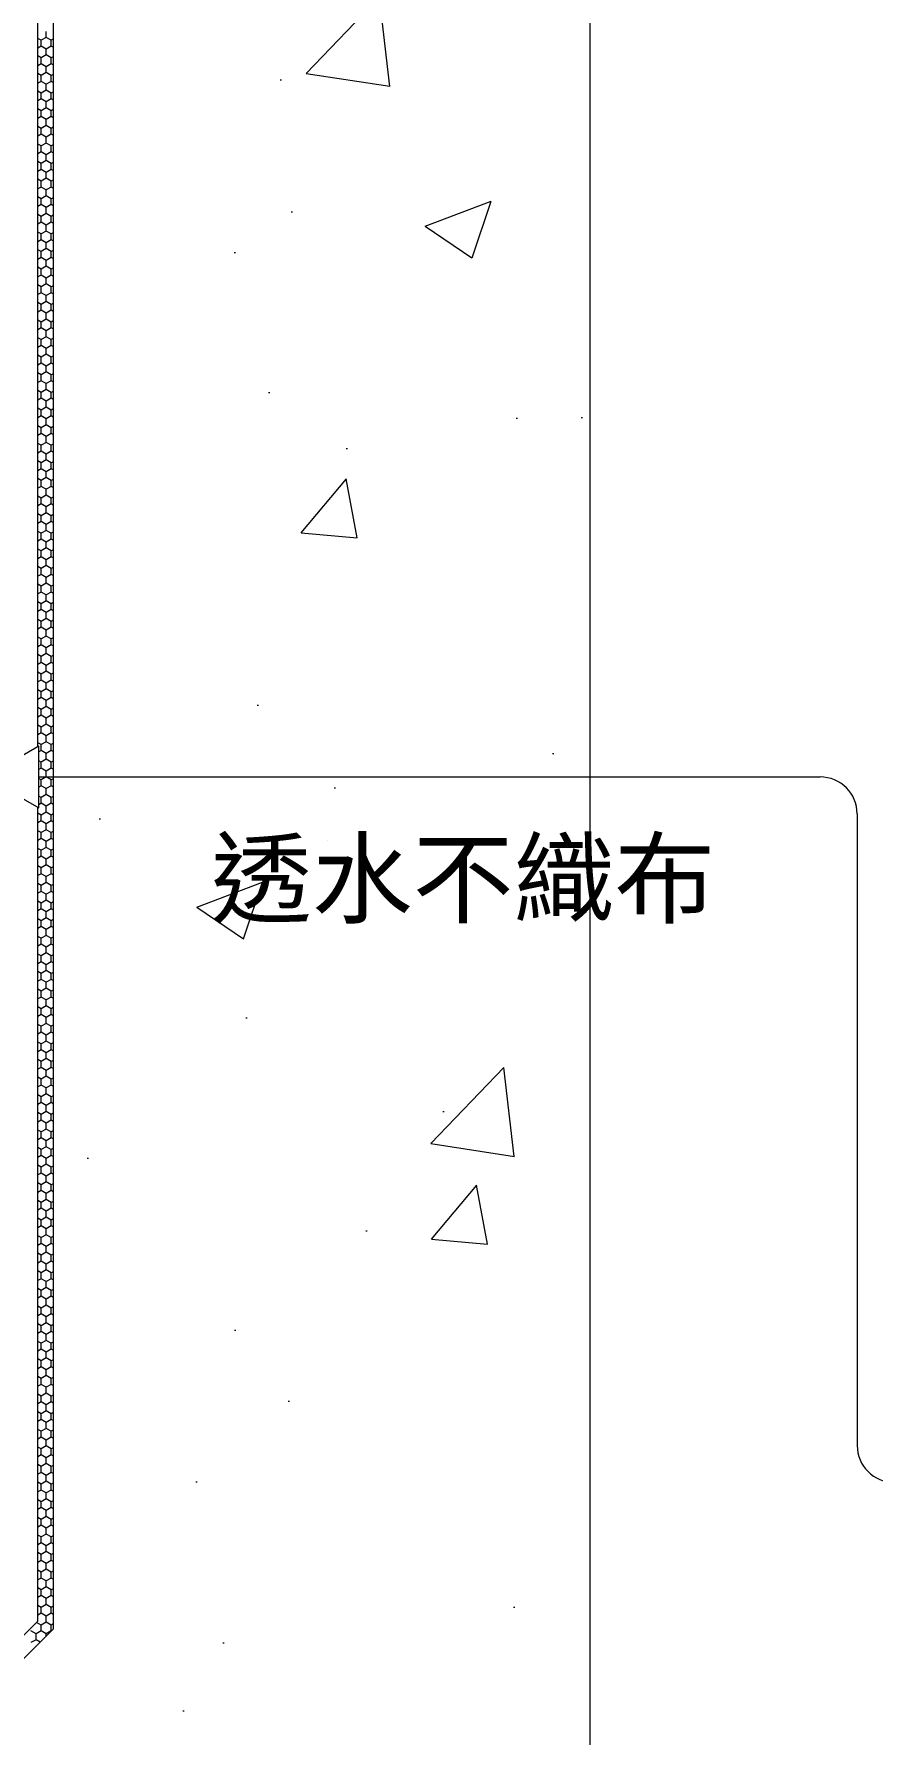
# Model space of a CAD drawing. Header units: millimetres. Extents: x -1245 to 7283, y 1609 to 4579.
# Drawn here: x 5768.9 to 5995.8, y 2996.7 to 3456.6 of the extents above; entities that cross this region are included whole.
import ezdxf

# ---------------------------------------------------------------- set-up
doc = ezdxf.new("R2010")
doc.units = ezdxf.units.MM
doc.styles.add('微軟正黑體-20', font='Microsoft JhengHei.ttf', dxfattribs={"height": 20})

msp = doc.modelspace()

# ---------------------------------------------------------------- hatches: boundary and pattern name
at = {"lineweight": 5}
h = msp.add_hatch(dxfattribs=at)
h.set_pattern_fill('AR-CONC', color=256)
h.set_pattern_definition([(50, (-4596.65, 1603.03), (182.1847, -15.939), [19.05, -209.55]), (355, (-4596.65, 1603.03), (-35.2434, 191.057), [15.24, -167.6406]), (100.4514, (-4581.46, 1601.7), (146.9412, 175.1178), [16.19, -178.0902]), (46.1842, (-4596.65, 1653.83), (271.079, -42.0423), [28.575, -314.325]), (96.6356, (-4574.06, 1650.32), (237.404, 247.426), [24.285, -267.1356]), (351.1842, (-4596.65, 1653.83), (237.404, 247.426), [22.86, -251.46]), (21, (-4571.25, 1641.13), (151.6144, -102.2652), [19.05, -209.55]), (326, (-4571.25, 1641.13), (61.802, 184.188), [15.24, -167.64]), (71.4514, (-4558.61, 1632.6), (213.4164, 81.9228), [16.19, -178.09]), (37.5, (-4596.646, 1603.026), (3.0886, 84.55504), [0, -165.608, 0, -170.18, 0, -168.275]), (7.5, (-4596.65, 1603.03), (66.8197, 100.1806), [0, -97.028, 0, -161.798, 0, -64.135]), (327.5, (-4653.29, 1603.026), (135.5906, -5.72874), [0, -63.5, 0, -198.12, 0, -262.89]), (317.5, (-4678.69, 1603.03), (148.1292, 25.4265), [0, -82.55, 0, -131.572, 0, -186.69])])
h.paths.add_polyline_path([(5919.24, 3505.11), (5774.1, 3505.11), (5774.1, 3025.08), (5754.1, 3005.08), (3666.85, 3005.08), (3646.85, 3025.08), (3646.85, 3505.11), (3501.7, 3505.11), (3501.7, 2859.93), (3646.85, 2859.93), (5774.1, 2859.93), (5919.24, 2859.93)])

# ---------------------------------------------------------------- linework, layer by layer
for p, q in [((5919.24, 3505.11), (5919.24, 2859.93)), ((5770.19, 3255.6), (5981.52, 3255.6)), ((5991.52, 3245.6), (5991.52, 3074.8))]:
    msp.add_line(p, q, dxfattribs=at)
at = {"linetype": 'Continuous', "lineweight": 5}
for p, q in [((5770.84, 3454.85), (5769.94, 3455.36)), ((5770.84, 3453.26), (5769.94, 3452.74)), ((5772.21, 3455.64), (5770.84, 3454.85)), ((5770.84, 3453.26), (5770.84, 3454.85)), ((5772.21, 3452.46), (5770.84, 3453.26)), ((5772.21, 3455.64), (5772.21, 3457.23)), ((5773.59, 3454.85), (5772.21, 3455.64)), ((5773.59, 3453.26), (5772.21, 3452.46)), ((5774.1, 3455.14), (5773.59, 3454.85)), ((5773.59, 3453.26), (5773.59, 3454.85)), ((5774.1, 3452.96), (5773.59, 3453.26)), ((5770.84, 3450.08), (5769.94, 3450.6)), ((5772.21, 3450.88), (5770.84, 3450.08)), ((5770.84, 3448.5), (5770.84, 3450.08)), ((5772.21, 3450.88), (5772.21, 3452.46)), ((5773.59, 3450.08), (5772.21, 3450.88)), ((5774.1, 3450.38), (5773.59, 3450.08)), ((5773.59, 3448.5), (5773.59, 3450.08)), ((5770.84, 3448.5), (5769.94, 3447.98)), ((5770.84, 3445.32), (5769.94, 3445.84)), ((5772.21, 3447.7), (5770.84, 3448.5)), ((5772.21, 3446.11), (5770.84, 3445.32)), ((5770.84, 3443.73), (5770.84, 3445.32)), ((5773.59, 3448.5), (5772.21, 3447.7)), ((5772.21, 3446.11), (5772.21, 3447.7)), ((5773.59, 3445.32), (5772.21, 3446.11)), ((5774.1, 3448.2), (5773.59, 3448.5)), ((5774.1, 3445.61), (5773.59, 3445.32)), ((5773.59, 3443.73), (5773.59, 3445.32)), ((5770.84, 3443.73), (5769.94, 3443.22)), ((5770.84, 3440.56), (5769.94, 3441.08)), ((5772.21, 3442.94), (5770.84, 3443.73)), ((5772.21, 3441.35), (5770.84, 3440.56)), ((5770.84, 3438.97), (5770.84, 3440.56)), ((5773.59, 3443.73), (5772.21, 3442.94)), ((5772.21, 3441.35), (5772.21, 3442.94)), ((5773.59, 3440.56), (5772.21, 3441.35)), ((5774.1, 3443.44), (5773.59, 3443.73)), ((5774.1, 3440.85), (5773.59, 3440.56)), ((5773.59, 3438.97), (5773.59, 3440.56)), ((5770.84, 3438.97), (5769.94, 3438.45)), ((5770.84, 3435.8), (5769.94, 3436.31)), ((5772.21, 3438.18), (5770.84, 3438.97)), ((5772.21, 3436.59), (5770.84, 3435.8)), ((5770.84, 3434.21), (5770.84, 3435.8)), ((5773.59, 3438.97), (5772.21, 3438.18)), ((5772.21, 3436.59), (5772.21, 3438.18)), ((5773.59, 3435.8), (5772.21, 3436.59)), ((5774.1, 3438.68), (5773.59, 3438.97)), ((5774.1, 3436.09), (5773.59, 3435.8)), ((5773.59, 3434.21), (5773.59, 3435.8)), ((5770.84, 3434.21), (5769.94, 3433.69)), ((5770.84, 3431.03), (5769.94, 3431.55)), ((5772.21, 3433.41), (5770.84, 3434.21)), ((5772.21, 3431.83), (5770.84, 3431.03)), ((5770.84, 3429.45), (5770.84, 3431.03)), ((5773.59, 3434.21), (5772.21, 3433.41)), ((5772.21, 3431.83), (5772.21, 3433.41)), ((5773.59, 3431.03), (5772.21, 3431.83)), ((5774.1, 3433.91), (5773.59, 3434.21)), ((5774.1, 3431.33), (5773.59, 3431.03)), ((5773.59, 3429.45), (5773.59, 3431.03)), ((5770.84, 3429.45), (5769.94, 3428.93)), ((5770.84, 3426.27), (5769.94, 3426.79)), ((5772.21, 3428.65), (5770.84, 3429.45)), ((5772.21, 3427.06), (5770.84, 3426.27)), ((5770.84, 3424.68), (5770.84, 3426.27)), ((5773.59, 3429.45), (5772.21, 3428.65)), ((5772.21, 3427.06), (5772.21, 3428.65)), ((5773.59, 3426.27), (5772.21, 3427.06)), ((5774.1, 3429.15), (5773.59, 3429.45)), ((5774.1, 3426.56), (5773.59, 3426.27)), ((5773.59, 3424.68), (5773.59, 3426.27)), ((5770.84, 3424.68), (5769.94, 3424.17)), ((5770.84, 3421.51), (5769.94, 3422.03)), ((5772.21, 3423.89), (5770.84, 3424.68)), ((5772.21, 3422.3), (5770.84, 3421.51)), ((5770.84, 3419.92), (5770.84, 3421.51)), ((5773.59, 3424.68), (5772.21, 3423.89)), ((5772.21, 3422.3), (5772.21, 3423.89)), ((5773.59, 3421.51), (5772.21, 3422.3)), ((5774.1, 3424.39), (5773.59, 3424.68)), ((5774.1, 3421.8), (5773.59, 3421.51)), ((5773.59, 3419.92), (5773.59, 3421.51)), ((5770.84, 3419.92), (5769.94, 3419.4)), ((5770.84, 3416.75), (5769.94, 3417.26)), ((5772.21, 3419.13), (5770.84, 3419.92)), ((5772.21, 3417.54), (5770.84, 3416.75)), ((5770.84, 3415.16), (5770.84, 3416.75)), ((5773.59, 3419.92), (5772.21, 3419.13)), ((5772.21, 3417.54), (5772.21, 3419.13)), ((5773.59, 3416.75), (5772.21, 3417.54)), ((5774.1, 3419.63), (5773.59, 3419.92)), ((5774.1, 3417.04), (5773.59, 3416.75)), ((5773.59, 3415.16), (5773.59, 3416.75)), ((5770.84, 3415.16), (5769.94, 3414.64)), ((5770.84, 3411.98), (5769.94, 3412.5)), ((5772.21, 3414.36), (5770.84, 3415.16)), ((5772.21, 3412.78), (5770.84, 3411.98)), ((5770.84, 3410.4), (5770.84, 3411.98)), ((5773.59, 3415.16), (5772.21, 3414.36)), ((5772.21, 3412.78), (5772.21, 3414.36)), ((5773.59, 3411.98), (5772.21, 3412.78)), ((5774.1, 3414.86), (5773.59, 3415.16)), ((5774.1, 3412.28), (5773.59, 3411.98)), ((5773.59, 3410.4), (5773.59, 3411.98)), ((5770.84, 3410.4), (5769.94, 3409.88)), ((5770.84, 3407.22), (5769.94, 3407.74)), ((5772.21, 3409.6), (5770.84, 3410.4)), ((5772.21, 3408.01), (5770.84, 3407.22)), ((5770.84, 3405.63), (5770.84, 3407.22)), ((5773.59, 3410.4), (5772.21, 3409.6)), ((5772.21, 3408.01), (5772.21, 3409.6)), ((5773.59, 3407.22), (5772.21, 3408.01)), ((5774.1, 3410.1), (5773.59, 3410.4)), ((5774.1, 3407.51), (5773.59, 3407.22)), ((5773.59, 3405.63), (5773.59, 3407.22)), ((5770.84, 3405.63), (5769.94, 3405.12)), ((5770.84, 3402.46), (5769.94, 3402.98)), ((5772.21, 3404.84), (5770.84, 3405.63)), ((5772.21, 3403.25), (5770.84, 3402.46)), ((5773.59, 3405.63), (5772.21, 3404.84)), ((5772.21, 3403.25), (5772.21, 3404.84)), ((5773.59, 3402.46), (5772.21, 3403.25)), ((5774.1, 3405.34), (5773.59, 3405.63)), ((5774.1, 3402.75), (5773.59, 3402.46)), ((5770.84, 3400.87), (5769.94, 3400.35)), ((5770.84, 3397.7), (5769.94, 3398.21)), ((5770.84, 3400.87), (5770.84, 3402.46)), ((5772.21, 3400.08), (5770.84, 3400.87)), ((5772.21, 3398.49), (5770.84, 3397.7)), ((5773.59, 3400.87), (5772.21, 3400.08)), ((5772.21, 3398.49), (5772.21, 3400.08)), ((5773.59, 3397.7), (5772.21, 3398.49)), ((5773.59, 3400.87), (5773.59, 3402.46)), ((5774.1, 3400.58), (5773.59, 3400.87)), ((5770.84, 3396.11), (5769.94, 3395.59)), ((5770.84, 3392.93), (5769.94, 3393.45)), ((5770.84, 3396.11), (5770.84, 3397.7)), ((5772.21, 3395.31), (5770.84, 3396.11)), ((5772.21, 3393.73), (5770.84, 3392.93)), ((5773.59, 3396.11), (5772.21, 3395.31)), ((5772.21, 3393.73), (5772.21, 3395.31)), ((5773.59, 3392.93), (5772.21, 3393.73)), ((5774.1, 3397.99), (5773.59, 3397.7)), ((5773.59, 3396.11), (5773.59, 3397.7)), ((5774.1, 3395.81), (5773.59, 3396.11)), ((5770.84, 3391.35), (5769.94, 3390.83)), ((5770.84, 3391.35), (5770.84, 3392.93)), ((5772.21, 3390.55), (5770.84, 3391.35)), ((5772.21, 3388.96), (5770.84, 3388.17)), ((5773.59, 3391.35), (5772.21, 3390.55)), ((5772.21, 3388.96), (5772.21, 3390.55)), ((5773.59, 3388.17), (5772.21, 3388.96)), ((5774.1, 3393.23), (5773.59, 3392.93)), ((5773.59, 3391.35), (5773.59, 3392.93)), ((5774.1, 3391.05), (5773.59, 3391.35)), ((5770.84, 3388.17), (5769.94, 3388.69)), ((5770.84, 3386.58), (5769.94, 3386.07)), ((5770.84, 3386.58), (5770.84, 3388.17)), ((5772.21, 3385.79), (5770.84, 3386.58)), ((5772.21, 3384.2), (5770.84, 3383.41)), ((5773.59, 3386.58), (5772.21, 3385.79)), ((5772.21, 3384.2), (5772.21, 3385.79)), ((5773.59, 3383.41), (5772.21, 3384.2)), ((5774.1, 3388.46), (5773.59, 3388.17)), ((5773.59, 3386.58), (5773.59, 3388.17)), ((5774.1, 3386.29), (5773.59, 3386.58)), ((5770.84, 3383.41), (5769.94, 3383.93)), ((5770.84, 3381.82), (5769.94, 3381.3)), ((5770.84, 3381.82), (5770.84, 3383.41)), ((5772.21, 3381.03), (5770.84, 3381.82)), ((5773.59, 3381.82), (5772.21, 3381.03)), ((5772.21, 3379.44), (5772.21, 3381.03)), ((5774.1, 3383.7), (5773.59, 3383.41)), ((5773.59, 3381.82), (5773.59, 3383.41)), ((5774.1, 3381.53), (5773.59, 3381.82)), ((5770.84, 3378.65), (5769.94, 3379.16)), ((5770.84, 3377.06), (5769.94, 3376.54)), ((5772.21, 3379.44), (5770.84, 3378.65)), ((5770.84, 3377.06), (5770.84, 3378.65)), ((5772.21, 3376.26), (5770.84, 3377.06)), ((5773.59, 3378.65), (5772.21, 3379.44)), ((5773.59, 3377.06), (5772.21, 3376.26)), ((5772.21, 3374.68), (5772.21, 3376.26)), ((5774.1, 3378.94), (5773.59, 3378.65)), ((5773.59, 3377.06), (5773.59, 3378.65)), ((5774.1, 3376.76), (5773.59, 3377.06)), ((5770.84, 3373.88), (5769.94, 3374.4)), ((5770.84, 3372.3), (5769.94, 3371.78)), ((5772.21, 3374.68), (5770.84, 3373.88)), ((5770.84, 3372.3), (5770.84, 3373.88)), ((5772.21, 3371.5), (5770.84, 3372.3)), ((5773.59, 3373.88), (5772.21, 3374.68)), ((5773.59, 3372.3), (5772.21, 3371.5)), ((5772.21, 3369.91), (5772.21, 3371.5)), ((5774.1, 3374.18), (5773.59, 3373.88)), ((5773.59, 3372.3), (5773.59, 3373.88)), ((5774.1, 3372), (5773.59, 3372.3)), ((5770.84, 3369.12), (5769.94, 3369.64)), ((5770.84, 3367.53), (5769.94, 3367.02)), ((5772.21, 3369.91), (5770.84, 3369.12)), ((5770.84, 3367.53), (5770.84, 3369.12)), ((5772.21, 3366.74), (5770.84, 3367.53)), ((5773.59, 3369.12), (5772.21, 3369.91)), ((5773.59, 3367.53), (5772.21, 3366.74)), ((5772.21, 3365.15), (5772.21, 3366.74)), ((5774.1, 3369.41), (5773.59, 3369.12)), ((5773.59, 3367.53), (5773.59, 3369.12)), ((5774.1, 3367.24), (5773.59, 3367.53)), ((5770.84, 3364.36), (5769.94, 3364.88)), ((5770.84, 3362.77), (5769.94, 3362.25)), ((5772.21, 3365.15), (5770.84, 3364.36)), ((5770.84, 3362.77), (5770.84, 3364.36)), ((5772.21, 3361.98), (5770.84, 3362.77)), ((5773.59, 3364.36), (5772.21, 3365.15)), ((5773.59, 3362.77), (5772.21, 3361.98)), ((5772.21, 3360.39), (5772.21, 3361.98)), ((5774.1, 3364.65), (5773.59, 3364.36)), ((5773.59, 3362.77), (5773.59, 3364.36)), ((5774.1, 3362.48), (5773.59, 3362.77)), ((5770.84, 3359.6), (5769.94, 3360.11)), ((5770.84, 3358.01), (5769.94, 3357.49)), ((5772.21, 3360.39), (5770.84, 3359.6)), ((5770.84, 3358.01), (5770.84, 3359.6)), ((5772.21, 3357.21), (5770.84, 3358.01)), ((5773.59, 3359.6), (5772.21, 3360.39)), ((5773.59, 3358.01), (5772.21, 3357.21)), ((5772.21, 3355.63), (5772.21, 3357.21)), ((5774.1, 3359.89), (5773.59, 3359.6)), ((5773.59, 3358.01), (5773.59, 3359.6)), ((5774.1, 3357.71), (5773.59, 3358.01)), ((5770.84, 3354.83), (5769.94, 3355.35)), ((5770.84, 3353.25), (5769.94, 3352.73)), ((5772.21, 3355.63), (5770.84, 3354.83)), ((5770.84, 3353.25), (5770.84, 3354.83)), ((5772.21, 3352.45), (5770.84, 3353.25)), ((5773.59, 3354.83), (5772.21, 3355.63)), ((5773.59, 3353.25), (5772.21, 3352.45)), ((5772.21, 3350.86), (5772.21, 3352.45)), ((5774.1, 3355.13), (5773.59, 3354.83)), ((5773.59, 3353.25), (5773.59, 3354.83)), ((5774.1, 3352.95), (5773.59, 3353.25)), ((5770.84, 3350.07), (5769.94, 3350.59)), ((5770.84, 3348.48), (5769.94, 3347.97)), ((5772.21, 3350.86), (5770.84, 3350.07)), ((5770.84, 3348.48), (5770.84, 3350.07)), ((5772.21, 3347.69), (5770.84, 3348.48)), ((5773.59, 3350.07), (5772.21, 3350.86)), ((5773.59, 3348.48), (5772.21, 3347.69)), ((5772.21, 3346.1), (5772.21, 3347.69)), ((5774.1, 3350.36), (5773.59, 3350.07)), ((5773.59, 3348.48), (5773.59, 3350.07)), ((5774.1, 3348.19), (5773.59, 3348.48)), ((5770.84, 3345.31), (5769.94, 3345.83)), ((5770.84, 3343.72), (5769.94, 3343.2)), ((5772.21, 3346.1), (5770.84, 3345.31)), ((5770.84, 3343.72), (5770.84, 3345.31)), ((5772.21, 3342.93), (5770.84, 3343.72)), ((5773.59, 3345.31), (5772.21, 3346.1)), ((5773.59, 3343.72), (5772.21, 3342.93)), ((5772.21, 3341.34), (5772.21, 3342.93)), ((5774.1, 3345.6), (5773.59, 3345.31)), ((5773.59, 3343.72), (5773.59, 3345.31)), ((5774.1, 3343.43), (5773.59, 3343.72)), ((5770.84, 3340.55), (5769.94, 3341.06)), ((5770.84, 3338.96), (5769.94, 3338.44)), ((5772.21, 3341.34), (5770.84, 3340.55)), ((5770.84, 3338.96), (5770.84, 3340.55)), ((5772.21, 3338.16), (5770.84, 3338.96)), ((5773.59, 3340.55), (5772.21, 3341.34)), ((5773.59, 3338.96), (5772.21, 3338.16)), ((5774.1, 3340.84), (5773.59, 3340.55)), ((5773.59, 3338.96), (5773.59, 3340.55)), ((5774.1, 3338.66), (5773.59, 3338.96)), ((5770.84, 3335.78), (5769.94, 3336.3)), ((5770.84, 3334.2), (5769.94, 3333.68)), ((5772.21, 3336.58), (5770.84, 3335.78)), ((5770.84, 3334.2), (5770.84, 3335.78)), ((5772.21, 3333.4), (5770.84, 3334.2)), ((5772.21, 3336.58), (5772.21, 3338.16)), ((5773.59, 3335.78), (5772.21, 3336.58)), ((5773.59, 3334.2), (5772.21, 3333.4)), ((5774.1, 3336.08), (5773.59, 3335.78)), ((5773.59, 3334.2), (5773.59, 3335.78)), ((5774.1, 3333.9), (5773.59, 3334.2)), ((5770.84, 3331.02), (5769.94, 3331.54)), ((5770.84, 3329.43), (5769.94, 3328.92)), ((5772.21, 3331.81), (5770.84, 3331.02)), ((5770.84, 3329.43), (5770.84, 3331.02)), ((5772.21, 3328.64), (5770.84, 3329.43)), ((5772.21, 3331.81), (5772.21, 3333.4)), ((5773.59, 3331.02), (5772.21, 3331.81)), ((5773.59, 3329.43), (5772.21, 3328.64)), ((5774.1, 3331.31), (5773.59, 3331.02)), ((5773.59, 3329.43), (5773.59, 3331.02)), ((5774.1, 3329.14), (5773.59, 3329.43)), ((5770.84, 3326.26), (5769.94, 3326.78)), ((5770.84, 3324.67), (5769.94, 3324.15)), ((5772.21, 3327.05), (5770.84, 3326.26)), ((5770.84, 3324.67), (5770.84, 3326.26)), ((5772.21, 3323.88), (5770.84, 3324.67)), ((5772.21, 3327.05), (5772.21, 3328.64)), ((5773.59, 3326.26), (5772.21, 3327.05)), ((5773.59, 3324.67), (5772.21, 3323.88)), ((5774.1, 3326.55), (5773.59, 3326.26)), ((5773.59, 3324.67), (5773.59, 3326.26)), ((5774.1, 3324.38), (5773.59, 3324.67)), ((5770.84, 3321.5), (5769.94, 3322.01)), ((5770.84, 3319.91), (5769.94, 3319.39)), ((5772.21, 3322.29), (5770.84, 3321.5)), ((5770.84, 3319.91), (5770.84, 3321.5)), ((5772.21, 3319.11), (5770.84, 3319.91)), ((5772.21, 3322.29), (5772.21, 3323.88)), ((5773.59, 3321.5), (5772.21, 3322.29)), ((5773.59, 3319.91), (5772.21, 3319.11)), ((5774.1, 3321.79), (5773.59, 3321.5)), ((5773.59, 3319.91), (5773.59, 3321.5)), ((5774.1, 3319.61), (5773.59, 3319.91)), ((5770.84, 3316.73), (5769.94, 3317.25)), ((5772.21, 3317.53), (5770.84, 3316.73)), ((5770.84, 3315.15), (5770.84, 3316.73)), ((5772.21, 3317.53), (5772.21, 3319.11)), ((5773.59, 3316.73), (5772.21, 3317.53)), ((5774.1, 3317.03), (5773.59, 3316.73)), ((5773.59, 3315.15), (5773.59, 3316.73)), ((5770.84, 3315.15), (5769.94, 3314.63)), ((5770.84, 3311.97), (5769.94, 3312.49)), ((5772.21, 3314.35), (5770.84, 3315.15)), ((5772.21, 3312.76), (5770.84, 3311.97)), ((5770.84, 3310.38), (5770.84, 3311.97)), ((5773.59, 3315.15), (5772.21, 3314.35)), ((5772.21, 3312.76), (5772.21, 3314.35)), ((5773.59, 3311.97), (5772.21, 3312.76)), ((5774.1, 3314.85), (5773.59, 3315.15)), ((5774.1, 3312.26), (5773.59, 3311.97)), ((5773.59, 3310.38), (5773.59, 3311.97)), ((5770.84, 3310.38), (5769.94, 3309.87)), ((5770.84, 3307.21), (5769.94, 3307.73)), ((5772.21, 3309.59), (5770.84, 3310.38)), ((5772.21, 3308), (5770.84, 3307.21)), ((5770.84, 3305.62), (5770.84, 3307.21)), ((5773.59, 3310.38), (5772.21, 3309.59)), ((5772.21, 3308), (5772.21, 3309.59)), ((5773.59, 3307.21), (5772.21, 3308)), ((5774.1, 3310.09), (5773.59, 3310.38)), ((5774.1, 3307.5), (5773.59, 3307.21)), ((5773.59, 3305.62), (5773.59, 3307.21)), ((5770.84, 3305.62), (5769.94, 3305.1)), ((5770.84, 3302.45), (5769.94, 3302.96)), ((5772.21, 3304.83), (5770.84, 3305.62)), ((5772.21, 3303.24), (5770.84, 3302.45)), ((5770.84, 3300.86), (5770.84, 3302.45)), ((5773.59, 3305.62), (5772.21, 3304.83)), ((5772.21, 3303.24), (5772.21, 3304.83)), ((5773.59, 3302.45), (5772.21, 3303.24)), ((5774.1, 3305.33), (5773.59, 3305.62)), ((5774.1, 3302.74), (5773.59, 3302.45)), ((5773.59, 3300.86), (5773.59, 3302.45)), ((5770.84, 3300.86), (5769.94, 3300.34)), ((5770.84, 3297.68), (5769.94, 3298.2)), ((5772.21, 3300.06), (5770.84, 3300.86)), ((5772.21, 3298.48), (5770.84, 3297.68)), ((5770.84, 3296.1), (5770.84, 3297.68)), ((5773.59, 3300.86), (5772.21, 3300.06)), ((5772.21, 3298.48), (5772.21, 3300.06)), ((5773.59, 3297.68), (5772.21, 3298.48)), ((5774.1, 3300.56), (5773.59, 3300.86)), ((5774.1, 3297.98), (5773.59, 3297.68)), ((5773.59, 3296.1), (5773.59, 3297.68)), ((5770.84, 3296.1), (5769.94, 3295.58)), ((5770.84, 3292.92), (5769.94, 3293.44)), ((5772.21, 3295.3), (5770.84, 3296.1)), ((5772.21, 3293.71), (5770.84, 3292.92)), ((5770.84, 3291.33), (5770.84, 3292.92)), ((5773.59, 3296.1), (5772.21, 3295.3)), ((5772.21, 3293.71), (5772.21, 3295.3)), ((5773.59, 3292.92), (5772.21, 3293.71)), ((5774.1, 3295.8), (5773.59, 3296.1)), ((5774.1, 3293.21), (5773.59, 3292.92)), ((5773.59, 3291.33), (5773.59, 3292.92)), ((5770.84, 3291.33), (5769.94, 3290.82)), ((5770.84, 3288.16), (5769.94, 3288.68)), ((5772.21, 3290.54), (5770.84, 3291.33)), ((5772.21, 3288.95), (5770.84, 3288.16)), ((5770.84, 3286.57), (5770.84, 3288.16)), ((5773.59, 3291.33), (5772.21, 3290.54)), ((5772.21, 3288.95), (5772.21, 3290.54)), ((5773.59, 3288.16), (5772.21, 3288.95)), ((5774.1, 3291.04), (5773.59, 3291.33)), ((5774.1, 3288.45), (5773.59, 3288.16)), ((5773.59, 3286.57), (5773.59, 3288.16)), ((5770.84, 3286.57), (5769.94, 3286.05)), ((5770.84, 3283.4), (5769.94, 3283.91)), ((5772.21, 3285.78), (5770.84, 3286.57)), ((5772.21, 3284.19), (5770.84, 3283.4)), ((5770.84, 3281.81), (5770.84, 3283.4)), ((5773.59, 3286.57), (5772.21, 3285.78)), ((5772.21, 3284.19), (5772.21, 3285.78)), ((5773.59, 3283.4), (5772.21, 3284.19)), ((5774.1, 3286.28), (5773.59, 3286.57)), ((5774.1, 3283.69), (5773.59, 3283.4)), ((5773.59, 3281.81), (5773.59, 3283.4)), ((5770.84, 3281.81), (5769.94, 3281.29)), ((5770.84, 3278.63), (5769.94, 3279.15)), ((5772.21, 3281.01), (5770.84, 3281.81)), ((5772.21, 3279.43), (5770.84, 3278.63)), ((5770.84, 3277.05), (5770.84, 3278.63)), ((5773.59, 3281.81), (5772.21, 3281.01)), ((5772.21, 3279.43), (5772.21, 3281.01)), ((5773.59, 3278.63), (5772.21, 3279.43)), ((5774.1, 3281.51), (5773.59, 3281.81)), ((5774.1, 3278.93), (5773.59, 3278.63)), ((5773.59, 3277.05), (5773.59, 3278.63)), ((5770.84, 3277.05), (5769.94, 3276.53)), ((5770.84, 3273.87), (5769.94, 3274.39)), ((5772.21, 3276.25), (5770.84, 3277.05)), ((5772.21, 3274.66), (5770.84, 3273.87)), ((5770.84, 3272.28), (5770.84, 3273.87)), ((5773.59, 3277.05), (5772.21, 3276.25)), ((5772.21, 3274.66), (5772.21, 3276.25)), ((5773.59, 3273.87), (5772.21, 3274.66)), ((5774.1, 3276.75), (5773.59, 3277.05)), ((5774.1, 3274.16), (5773.59, 3273.87)), ((5773.59, 3272.28), (5773.59, 3273.87)), ((5770.84, 3272.28), (5769.94, 3271.77)), ((5770.84, 3269.11), (5769.94, 3269.63)), ((5772.21, 3271.49), (5770.84, 3272.28)), ((5772.21, 3269.9), (5770.84, 3269.11)), ((5773.59, 3272.28), (5772.21, 3271.49)), ((5772.21, 3269.9), (5772.21, 3271.49)), ((5773.59, 3269.11), (5772.21, 3269.9)), ((5774.1, 3271.99), (5773.59, 3272.28)), ((5774.1, 3269.4), (5773.59, 3269.11)), ((5770.84, 3267.52), (5769.94, 3267)), ((5770.84, 3264.35), (5769.94, 3264.86)), ((5770.84, 3267.52), (5770.84, 3269.11)), ((5772.21, 3266.73), (5770.84, 3267.52)), ((5772.21, 3265.14), (5770.84, 3264.35)), ((5773.59, 3267.52), (5772.21, 3266.73)), ((5772.21, 3265.14), (5772.21, 3266.73)), ((5773.59, 3264.35), (5772.21, 3265.14)), ((5773.59, 3267.52), (5773.59, 3269.11)), ((5774.1, 3267.23), (5773.59, 3267.52)), ((5770.84, 3262.76), (5770.19, 3262.38)), ((5770.84, 3262.76), (5770.84, 3264.35)), ((5772.21, 3261.96), (5770.84, 3262.76)), ((5772.21, 3260.38), (5770.84, 3259.58)), ((5773.59, 3262.76), (5772.21, 3261.96)), ((5772.21, 3260.38), (5772.21, 3261.96)), ((5773.59, 3259.58), (5772.21, 3260.38)), ((5774.1, 3264.64), (5773.59, 3264.35)), ((5773.59, 3262.76), (5773.59, 3264.35)), ((5774.1, 3262.46), (5773.59, 3262.76)), ((5770.84, 3259.58), (5770.19, 3259.96)), ((5770.84, 3258), (5770.19, 3257.62)), ((5770.84, 3258), (5770.84, 3259.58)), ((5772.21, 3257.2), (5770.84, 3258)), ((5772.21, 3255.61), (5770.84, 3254.82)), ((5773.59, 3258), (5772.21, 3257.2)), ((5772.21, 3255.61), (5772.21, 3257.2)), ((5773.59, 3254.82), (5772.21, 3255.61)), ((5774.1, 3259.88), (5773.59, 3259.58)), ((5773.59, 3258), (5773.59, 3259.58)), ((5774.1, 3257.7), (5773.59, 3258)), ((5770.84, 3254.82), (5770.19, 3255.2)), ((5770.84, 3253.23), (5770.19, 3252.86)), ((5770.84, 3253.23), (5770.84, 3254.82)), ((5772.21, 3252.44), (5770.84, 3253.23)), ((5773.59, 3253.23), (5772.21, 3252.44)), ((5772.21, 3250.85), (5772.21, 3252.44)), ((5774.1, 3255.11), (5773.59, 3254.82)), ((5773.59, 3253.23), (5773.59, 3254.82)), ((5774.1, 3252.94), (5773.59, 3253.23)), ((5770.84, 3250.06), (5770.19, 3250.43)), ((5770.84, 3248.47), (5770.19, 3248.09)), ((5772.21, 3250.85), (5770.84, 3250.06)), ((5770.84, 3248.47), (5770.84, 3250.06)), ((5772.21, 3247.68), (5770.84, 3248.47)), ((5773.59, 3250.06), (5772.21, 3250.85)), ((5773.59, 3248.47), (5772.21, 3247.68)), ((5772.21, 3246.09), (5772.21, 3247.68)), ((5774.1, 3250.35), (5773.59, 3250.06)), ((5773.59, 3248.47), (5773.59, 3250.06)), ((5774.1, 3248.18), (5773.59, 3248.47)), ((5770.84, 3245.3), (5769.94, 3245.81)), ((5770.84, 3243.71), (5769.94, 3243.19)), ((5772.21, 3246.09), (5770.84, 3245.3)), ((5770.84, 3243.71), (5770.84, 3245.3)), ((5772.21, 3242.91), (5770.84, 3243.71)), ((5773.59, 3245.3), (5772.21, 3246.09)), ((5773.59, 3243.71), (5772.21, 3242.91)), ((5772.21, 3241.33), (5772.21, 3242.91)), ((5774.1, 3245.59), (5773.59, 3245.3)), ((5773.59, 3243.71), (5773.59, 3245.3)), ((5774.1, 3243.41), (5773.59, 3243.71)), ((5770.84, 3240.53), (5769.94, 3241.05)), ((5770.84, 3238.95), (5769.94, 3238.43)), ((5772.21, 3241.33), (5770.84, 3240.53)), ((5770.84, 3238.95), (5770.84, 3240.53)), ((5772.21, 3238.15), (5770.84, 3238.95)), ((5773.59, 3240.53), (5772.21, 3241.33)), ((5773.59, 3238.95), (5772.21, 3238.15)), ((5772.21, 3236.56), (5772.21, 3238.15)), ((5774.1, 3240.83), (5773.59, 3240.53)), ((5773.59, 3238.95), (5773.59, 3240.53)), ((5774.1, 3238.65), (5773.59, 3238.95)), ((5770.84, 3235.77), (5769.94, 3236.29)), ((5770.84, 3234.18), (5769.94, 3233.67)), ((5772.21, 3236.56), (5770.84, 3235.77)), ((5770.84, 3234.18), (5770.84, 3235.77)), ((5772.21, 3233.39), (5770.84, 3234.18)), ((5773.59, 3235.77), (5772.21, 3236.56)), ((5773.59, 3234.18), (5772.21, 3233.39)), ((5772.21, 3231.8), (5772.21, 3233.39)), ((5774.1, 3236.06), (5773.59, 3235.77)), ((5773.59, 3234.18), (5773.59, 3235.77)), ((5774.1, 3233.89), (5773.59, 3234.18)), ((5770.84, 3231.01), (5769.94, 3231.53)), ((5770.84, 3229.42), (5769.94, 3228.9)), ((5772.21, 3231.8), (5770.84, 3231.01)), ((5770.84, 3229.42), (5770.84, 3231.01)), ((5772.21, 3228.63), (5770.84, 3229.42)), ((5773.59, 3231.01), (5772.21, 3231.8)), ((5773.59, 3229.42), (5772.21, 3228.63)), ((5772.21, 3227.04), (5772.21, 3228.63)), ((5774.1, 3231.3), (5773.59, 3231.01)), ((5773.59, 3229.42), (5773.59, 3231.01)), ((5774.1, 3229.13), (5773.59, 3229.42)), ((5770.84, 3226.25), (5769.94, 3226.76)), ((5770.84, 3224.66), (5769.94, 3224.14)), ((5772.21, 3227.04), (5770.84, 3226.25)), ((5770.84, 3224.66), (5770.84, 3226.25)), ((5772.21, 3223.86), (5770.84, 3224.66)), ((5773.59, 3226.25), (5772.21, 3227.04)), ((5773.59, 3224.66), (5772.21, 3223.86)), ((5772.21, 3222.28), (5772.21, 3223.86)), ((5774.1, 3226.54), (5773.59, 3226.25)), ((5773.59, 3224.66), (5773.59, 3226.25)), ((5774.1, 3224.36), (5773.59, 3224.66)), ((5770.84, 3221.48), (5769.94, 3222)), ((5770.84, 3219.9), (5769.94, 3219.38)), ((5772.21, 3222.28), (5770.84, 3221.48)), ((5770.84, 3219.9), (5770.84, 3221.48)), ((5772.21, 3219.1), (5770.84, 3219.9)), ((5773.59, 3221.48), (5772.21, 3222.28)), ((5773.59, 3219.9), (5772.21, 3219.1)), ((5772.21, 3217.51), (5772.21, 3219.1)), ((5774.1, 3221.78), (5773.59, 3221.48)), ((5773.59, 3219.9), (5773.59, 3221.48)), ((5774.1, 3219.6), (5773.59, 3219.9)), ((5770.84, 3216.72), (5769.94, 3217.24)), ((5770.84, 3215.13), (5769.94, 3214.62)), ((5772.21, 3217.51), (5770.84, 3216.72)), ((5770.84, 3215.13), (5770.84, 3216.72)), ((5772.21, 3214.34), (5770.84, 3215.13)), ((5773.59, 3216.72), (5772.21, 3217.51)), ((5773.59, 3215.13), (5772.21, 3214.34)), ((5772.21, 3212.75), (5772.21, 3214.34)), ((5774.1, 3217.01), (5773.59, 3216.72)), ((5773.59, 3215.13), (5773.59, 3216.72)), ((5774.1, 3214.84), (5773.59, 3215.13)), ((5770.84, 3211.96), (5769.94, 3212.48)), ((5770.84, 3210.37), (5769.94, 3209.85)), ((5772.21, 3212.75), (5770.84, 3211.96)), ((5770.84, 3210.37), (5770.84, 3211.96)), ((5772.21, 3209.58), (5770.84, 3210.37)), ((5773.59, 3211.96), (5772.21, 3212.75)), ((5773.59, 3210.37), (5772.21, 3209.58)), ((5772.21, 3207.99), (5772.21, 3209.58)), ((5774.1, 3212.25), (5773.59, 3211.96)), ((5773.59, 3210.37), (5773.59, 3211.96)), ((5774.1, 3210.08), (5773.59, 3210.37)), ((5770.84, 3207.2), (5769.94, 3207.71)), ((5770.84, 3205.61), (5769.94, 3205.09)), ((5772.21, 3207.99), (5770.84, 3207.2)), ((5770.84, 3205.61), (5770.84, 3207.2)), ((5772.21, 3204.81), (5770.84, 3205.61)), ((5773.59, 3207.2), (5772.21, 3207.99)), ((5773.59, 3205.61), (5772.21, 3204.81)), ((5774.1, 3207.49), (5773.59, 3207.2)), ((5773.59, 3205.61), (5773.59, 3207.2)), ((5774.1, 3205.31), (5773.59, 3205.61)), ((5770.84, 3202.43), (5769.94, 3202.95)), ((5770.84, 3200.85), (5769.94, 3200.33)), ((5772.21, 3203.23), (5770.84, 3202.43)), ((5770.84, 3200.85), (5770.84, 3202.43)), ((5772.21, 3200.05), (5770.84, 3200.85)), ((5772.21, 3203.23), (5772.21, 3204.81)), ((5773.59, 3202.43), (5772.21, 3203.23)), ((5773.59, 3200.85), (5772.21, 3200.05)), ((5774.1, 3202.73), (5773.59, 3202.43)), ((5773.59, 3200.85), (5773.59, 3202.43)), ((5774.1, 3200.55), (5773.59, 3200.85)), ((5770.84, 3197.67), (5769.94, 3198.19)), ((5770.84, 3196.08), (5769.94, 3195.57)), ((5772.21, 3198.46), (5770.84, 3197.67)), ((5770.84, 3196.08), (5770.84, 3197.67)), ((5772.21, 3195.29), (5770.84, 3196.08)), ((5772.21, 3198.46), (5772.21, 3200.05)), ((5773.59, 3197.67), (5772.21, 3198.46)), ((5773.59, 3196.08), (5772.21, 3195.29)), ((5774.1, 3197.96), (5773.59, 3197.67)), ((5773.59, 3196.08), (5773.59, 3197.67)), ((5774.1, 3195.79), (5773.59, 3196.08)), ((5770.84, 3192.91), (5769.94, 3193.43)), ((5770.84, 3191.32), (5769.94, 3190.8)), ((5772.21, 3193.7), (5770.84, 3192.91)), ((5770.84, 3191.32), (5770.84, 3192.91)), ((5772.21, 3190.53), (5770.84, 3191.32)), ((5772.21, 3193.7), (5772.21, 3195.29)), ((5773.59, 3192.91), (5772.21, 3193.7)), ((5773.59, 3191.32), (5772.21, 3190.53)), ((5774.1, 3193.2), (5773.59, 3192.91)), ((5773.59, 3191.32), (5773.59, 3192.91)), ((5774.1, 3191.03), (5773.59, 3191.32)), ((5770.84, 3188.15), (5769.94, 3188.66)), ((5770.84, 3186.56), (5769.94, 3186.04)), ((5772.21, 3188.94), (5770.84, 3188.15)), ((5770.84, 3186.56), (5770.84, 3188.15)), ((5772.21, 3185.76), (5770.84, 3186.56)), ((5772.21, 3188.94), (5772.21, 3190.53)), ((5773.59, 3188.15), (5772.21, 3188.94)), ((5773.59, 3186.56), (5772.21, 3185.76)), ((5774.1, 3188.44), (5773.59, 3188.15)), ((5773.59, 3186.56), (5773.59, 3188.15)), ((5774.1, 3186.26), (5773.59, 3186.56)), ((5770.84, 3183.38), (5769.94, 3183.9)), ((5772.21, 3184.18), (5770.84, 3183.38)), ((5770.84, 3181.8), (5770.84, 3183.38)), ((5772.21, 3184.18), (5772.21, 3185.76)), ((5773.59, 3183.38), (5772.21, 3184.18)), ((5774.1, 3183.68), (5773.59, 3183.38)), ((5773.59, 3181.8), (5773.59, 3183.38)), ((5770.84, 3181.8), (5769.94, 3181.28)), ((5770.84, 3178.62), (5769.94, 3179.14)), ((5772.21, 3181), (5770.84, 3181.8)), ((5772.21, 3179.41), (5770.84, 3178.62)), ((5770.84, 3177.03), (5770.84, 3178.62)), ((5773.59, 3181.8), (5772.21, 3181)), ((5772.21, 3179.41), (5772.21, 3181)), ((5773.59, 3178.62), (5772.21, 3179.41)), ((5774.1, 3181.5), (5773.59, 3181.8)), ((5774.1, 3178.91), (5773.59, 3178.62)), ((5773.59, 3177.03), (5773.59, 3178.62)), ((5770.84, 3177.03), (5769.94, 3176.52)), ((5770.84, 3173.86), (5769.94, 3174.38)), ((5772.21, 3176.24), (5770.84, 3177.03)), ((5772.21, 3174.65), (5770.84, 3173.86)), ((5770.84, 3172.27), (5770.84, 3173.86)), ((5773.59, 3177.03), (5772.21, 3176.24)), ((5772.21, 3174.65), (5772.21, 3176.24)), ((5773.59, 3173.86), (5772.21, 3174.65)), ((5774.1, 3176.74), (5773.59, 3177.03)), ((5774.1, 3174.15), (5773.59, 3173.86)), ((5773.59, 3172.27), (5773.59, 3173.86)), ((5770.84, 3172.27), (5769.94, 3171.75)), ((5770.84, 3169.1), (5769.94, 3169.61)), ((5772.21, 3171.48), (5770.84, 3172.27)), ((5772.21, 3169.89), (5770.84, 3169.1)), ((5770.84, 3167.51), (5770.84, 3169.1)), ((5773.59, 3172.27), (5772.21, 3171.48)), ((5772.21, 3169.89), (5772.21, 3171.48)), ((5773.59, 3169.1), (5772.21, 3169.89)), ((5774.1, 3171.98), (5773.59, 3172.27)), ((5774.1, 3169.39), (5773.59, 3169.1)), ((5773.59, 3167.51), (5773.59, 3169.1)), ((5770.84, 3167.51), (5769.94, 3166.99)), ((5770.84, 3164.33), (5769.94, 3164.85)), ((5772.21, 3166.71), (5770.84, 3167.51)), ((5772.21, 3165.13), (5770.84, 3164.33)), ((5770.84, 3162.75), (5770.84, 3164.33)), ((5773.59, 3167.51), (5772.21, 3166.71)), ((5772.21, 3165.13), (5772.21, 3166.71)), ((5773.59, 3164.33), (5772.21, 3165.13)), ((5774.1, 3167.21), (5773.59, 3167.51)), ((5774.1, 3164.63), (5773.59, 3164.33)), ((5773.59, 3162.75), (5773.59, 3164.33)), ((5770.84, 3162.75), (5769.94, 3162.23)), ((5770.84, 3159.57), (5769.94, 3160.09)), ((5772.21, 3161.95), (5770.84, 3162.75)), ((5772.21, 3160.36), (5770.84, 3159.57)), ((5770.84, 3157.98), (5770.84, 3159.57)), ((5773.59, 3162.75), (5772.21, 3161.95)), ((5772.21, 3160.36), (5772.21, 3161.95)), ((5773.59, 3159.57), (5772.21, 3160.36)), ((5774.1, 3162.45), (5773.59, 3162.75)), ((5774.1, 3159.86), (5773.59, 3159.57)), ((5773.59, 3157.98), (5773.59, 3159.57)), ((5770.84, 3157.98), (5769.94, 3157.47)), ((5770.84, 3154.81), (5769.94, 3155.33)), ((5772.21, 3157.19), (5770.84, 3157.98)), ((5772.21, 3155.6), (5770.84, 3154.81)), ((5770.84, 3153.22), (5770.84, 3154.81)), ((5773.59, 3157.98), (5772.21, 3157.19)), ((5772.21, 3155.6), (5772.21, 3157.19)), ((5773.59, 3154.81), (5772.21, 3155.6)), ((5774.1, 3157.69), (5773.59, 3157.98)), ((5774.1, 3155.1), (5773.59, 3154.81)), ((5773.59, 3153.22), (5773.59, 3154.81)), ((5770.84, 3153.22), (5769.94, 3152.7)), ((5770.84, 3150.05), (5769.94, 3150.56)), ((5772.21, 3152.43), (5770.84, 3153.22)), ((5772.21, 3150.84), (5770.84, 3150.05)), ((5770.84, 3148.46), (5770.84, 3150.05)), ((5773.59, 3153.22), (5772.21, 3152.43)), ((5772.21, 3150.84), (5772.21, 3152.43)), ((5773.59, 3150.05), (5772.21, 3150.84)), ((5774.1, 3152.93), (5773.59, 3153.22)), ((5774.1, 3150.34), (5773.59, 3150.05)), ((5773.59, 3148.46), (5773.59, 3150.05)), ((5770.84, 3148.46), (5769.94, 3147.94)), ((5770.84, 3145.28), (5769.94, 3145.8)), ((5772.21, 3147.66), (5770.84, 3148.46)), ((5772.21, 3146.08), (5770.84, 3145.28)), ((5770.84, 3143.7), (5770.84, 3145.28)), ((5773.59, 3148.46), (5772.21, 3147.66)), ((5772.21, 3146.08), (5772.21, 3147.66)), ((5773.59, 3145.28), (5772.21, 3146.08)), ((5774.1, 3148.16), (5773.59, 3148.46)), ((5774.1, 3145.58), (5773.59, 3145.28)), ((5773.59, 3143.7), (5773.59, 3145.28)), ((5770.84, 3143.7), (5769.94, 3143.18)), ((5770.84, 3140.52), (5769.94, 3141.04)), ((5772.21, 3142.9), (5770.84, 3143.7)), ((5772.21, 3141.31), (5770.84, 3140.52)), ((5770.84, 3138.93), (5770.84, 3140.52)), ((5773.59, 3143.7), (5772.21, 3142.9)), ((5772.21, 3141.31), (5772.21, 3142.9)), ((5773.59, 3140.52), (5772.21, 3141.31)), ((5774.1, 3143.4), (5773.59, 3143.7)), ((5774.1, 3140.81), (5773.59, 3140.52)), ((5773.59, 3138.93), (5773.59, 3140.52)), ((5770.84, 3138.93), (5769.94, 3138.42)), ((5770.84, 3135.76), (5769.94, 3136.28)), ((5772.21, 3138.14), (5770.84, 3138.93)), ((5772.21, 3136.55), (5770.84, 3135.76)), ((5773.59, 3138.93), (5772.21, 3138.14)), ((5772.21, 3136.55), (5772.21, 3138.14)), ((5773.59, 3135.76), (5772.21, 3136.55)), ((5774.1, 3138.64), (5773.59, 3138.93)), ((5774.1, 3136.05), (5773.59, 3135.76)), ((5770.84, 3134.17), (5769.94, 3133.65)), ((5770.84, 3131), (5769.94, 3131.51)), ((5770.84, 3134.17), (5770.84, 3135.76)), ((5772.21, 3133.38), (5770.84, 3134.17)), ((5772.21, 3131.79), (5770.84, 3131)), ((5773.59, 3134.17), (5772.21, 3133.38)), ((5772.21, 3131.79), (5772.21, 3133.38)), ((5773.59, 3131), (5772.21, 3131.79)), ((5773.59, 3134.17), (5773.59, 3135.76)), ((5774.1, 3133.88), (5773.59, 3134.17)), ((5770.84, 3129.41), (5769.94, 3128.89)), ((5770.84, 3126.23), (5769.94, 3126.75)), ((5770.84, 3129.41), (5770.84, 3131)), ((5772.21, 3128.61), (5770.84, 3129.41)), ((5772.21, 3127.03), (5770.84, 3126.23)), ((5773.59, 3129.41), (5772.21, 3128.61)), ((5772.21, 3127.03), (5772.21, 3128.61)), ((5773.59, 3126.23), (5772.21, 3127.03)), ((5774.1, 3131.29), (5773.59, 3131)), ((5773.59, 3129.41), (5773.59, 3131)), ((5774.1, 3129.11), (5773.59, 3129.41)), ((5770.84, 3124.65), (5769.94, 3124.13)), ((5770.84, 3124.65), (5770.84, 3126.23)), ((5772.21, 3123.85), (5770.84, 3124.65)), ((5772.21, 3122.26), (5770.84, 3121.47)), ((5773.59, 3124.65), (5772.21, 3123.85)), ((5772.21, 3122.26), (5772.21, 3123.85)), ((5773.59, 3121.47), (5772.21, 3122.26)), ((5774.1, 3126.53), (5773.59, 3126.23)), ((5773.59, 3124.65), (5773.59, 3126.23)), ((5774.1, 3124.35), (5773.59, 3124.65)), ((5770.84, 3121.47), (5769.94, 3121.99)), ((5770.84, 3119.88), (5769.94, 3119.37)), ((5770.84, 3119.88), (5770.84, 3121.47)), ((5772.21, 3119.09), (5770.84, 3119.88)), ((5773.59, 3119.88), (5772.21, 3119.09)), ((5772.21, 3117.5), (5772.21, 3119.09)), ((5774.1, 3121.76), (5773.59, 3121.47)), ((5773.59, 3119.88), (5773.59, 3121.47)), ((5774.1, 3119.59), (5773.59, 3119.88)), ((5770.84, 3116.71), (5769.94, 3117.23)), ((5770.84, 3115.12), (5769.94, 3114.6)), ((5772.21, 3117.5), (5770.84, 3116.71)), ((5770.84, 3115.12), (5770.84, 3116.71)), ((5772.21, 3114.33), (5770.84, 3115.12)), ((5773.59, 3116.71), (5772.21, 3117.5)), ((5773.59, 3115.12), (5772.21, 3114.33)), ((5772.21, 3112.74), (5772.21, 3114.33)), ((5774.1, 3117), (5773.59, 3116.71)), ((5773.59, 3115.12), (5773.59, 3116.71)), ((5774.1, 3114.83), (5773.59, 3115.12)), ((5770.84, 3111.95), (5769.94, 3112.46)), ((5770.84, 3110.36), (5769.94, 3109.84)), ((5772.21, 3112.74), (5770.84, 3111.95)), ((5770.84, 3110.36), (5770.84, 3111.95)), ((5772.21, 3109.56), (5770.84, 3110.36)), ((5773.59, 3111.95), (5772.21, 3112.74)), ((5773.59, 3110.36), (5772.21, 3109.56)), ((5772.21, 3107.98), (5772.21, 3109.56)), ((5774.1, 3112.24), (5773.59, 3111.95)), ((5773.59, 3110.36), (5773.59, 3111.95)), ((5774.1, 3110.06), (5773.59, 3110.36)), ((5770.84, 3107.18), (5769.94, 3107.7)), ((5770.84, 3105.6), (5769.94, 3105.08)), ((5772.21, 3107.98), (5770.84, 3107.18)), ((5770.84, 3105.6), (5770.84, 3107.18)), ((5772.21, 3104.8), (5770.84, 3105.6)), ((5773.59, 3107.18), (5772.21, 3107.98)), ((5773.59, 3105.6), (5772.21, 3104.8)), ((5772.21, 3103.21), (5772.21, 3104.8)), ((5774.1, 3107.48), (5773.59, 3107.18)), ((5773.59, 3105.6), (5773.59, 3107.18)), ((5774.1, 3105.3), (5773.59, 3105.6)), ((5770.84, 3102.42), (5769.94, 3102.94)), ((5770.84, 3100.83), (5769.94, 3100.32)), ((5772.21, 3103.21), (5770.84, 3102.42)), ((5770.84, 3100.83), (5770.84, 3102.42)), ((5772.21, 3100.04), (5770.84, 3100.83)), ((5773.59, 3102.42), (5772.21, 3103.21)), ((5773.59, 3100.83), (5772.21, 3100.04)), ((5772.21, 3098.45), (5772.21, 3100.04)), ((5774.1, 3102.71), (5773.59, 3102.42)), ((5773.59, 3100.83), (5773.59, 3102.42)), ((5774.1, 3100.54), (5773.59, 3100.83)), ((5770.84, 3097.66), (5769.94, 3098.18)), ((5770.84, 3096.07), (5769.94, 3095.55)), ((5772.21, 3098.45), (5770.84, 3097.66)), ((5770.84, 3096.07), (5770.84, 3097.66)), ((5772.21, 3095.28), (5770.84, 3096.07)), ((5773.59, 3097.66), (5772.21, 3098.45)), ((5773.59, 3096.07), (5772.21, 3095.28)), ((5772.21, 3093.69), (5772.21, 3095.28)), ((5774.1, 3097.95), (5773.59, 3097.66)), ((5773.59, 3096.07), (5773.59, 3097.66)), ((5774.1, 3095.78), (5773.59, 3096.07)), ((5770.84, 3092.9), (5769.94, 3093.41)), ((5770.84, 3091.31), (5769.94, 3090.79)), ((5772.21, 3093.69), (5770.84, 3092.9)), ((5770.84, 3091.31), (5770.84, 3092.9)), ((5772.21, 3090.51), (5770.84, 3091.31)), ((5773.59, 3092.9), (5772.21, 3093.69)), ((5773.59, 3091.31), (5772.21, 3090.51)), ((5772.21, 3088.93), (5772.21, 3090.51)), ((5774.1, 3093.19), (5773.59, 3092.9)), ((5773.59, 3091.31), (5773.59, 3092.9)), ((5774.1, 3091.01), (5773.59, 3091.31)), ((5770.84, 3088.13), (5769.94, 3088.65)), ((5770.84, 3086.55), (5769.94, 3086.03)), ((5772.21, 3088.93), (5770.84, 3088.13)), ((5770.84, 3086.55), (5770.84, 3088.13)), ((5772.21, 3085.75), (5770.84, 3086.55)), ((5773.59, 3088.13), (5772.21, 3088.93)), ((5773.59, 3086.55), (5772.21, 3085.75)), ((5772.21, 3084.16), (5772.21, 3085.75)), ((5774.1, 3088.43), (5773.59, 3088.13)), ((5773.59, 3086.55), (5773.59, 3088.13)), ((5774.1, 3086.25), (5773.59, 3086.55)), ((5770.84, 3083.37), (5769.94, 3083.89)), ((5770.84, 3081.78), (5769.94, 3081.27)), ((5772.21, 3084.16), (5770.84, 3083.37)), ((5770.84, 3081.78), (5770.84, 3083.37)), ((5772.21, 3080.99), (5770.84, 3081.78)), ((5773.59, 3083.37), (5772.21, 3084.16)), ((5773.59, 3081.78), (5772.21, 3080.99)), ((5772.21, 3079.4), (5772.21, 3080.99)), ((5774.1, 3083.66), (5773.59, 3083.37)), ((5773.59, 3081.78), (5773.59, 3083.37)), ((5774.1, 3081.49), (5773.59, 3081.78)), ((5770.84, 3078.61), (5769.94, 3079.13)), ((5770.84, 3077.02), (5769.94, 3076.5)), ((5772.21, 3079.4), (5770.84, 3078.61)), ((5770.84, 3077.02), (5770.84, 3078.61)), ((5772.21, 3076.23), (5770.84, 3077.02)), ((5773.59, 3078.61), (5772.21, 3079.4)), ((5773.59, 3077.02), (5772.21, 3076.23)), ((5772.21, 3074.64), (5772.21, 3076.23)), ((5774.1, 3078.9), (5773.59, 3078.61)), ((5773.59, 3077.02), (5773.59, 3078.61)), ((5774.1, 3076.73), (5773.59, 3077.02)), ((5770.84, 3073.85), (5769.94, 3074.36)), ((5770.84, 3072.26), (5769.94, 3071.74)), ((5772.21, 3074.64), (5770.84, 3073.85)), ((5770.84, 3072.26), (5770.84, 3073.85)), ((5772.21, 3071.46), (5770.84, 3072.26)), ((5773.59, 3073.85), (5772.21, 3074.64)), ((5773.59, 3072.26), (5772.21, 3071.46)), ((5774.1, 3074.14), (5773.59, 3073.85)), ((5773.59, 3072.26), (5773.59, 3073.85)), ((5774.1, 3071.96), (5773.59, 3072.26)), ((5770.84, 3069.08), (5769.94, 3069.6)), ((5770.84, 3067.5), (5769.94, 3066.98)), ((5772.21, 3069.88), (5770.84, 3069.08)), ((5770.84, 3067.5), (5770.84, 3069.08)), ((5772.21, 3066.7), (5770.84, 3067.5)), ((5772.21, 3069.88), (5772.21, 3071.46)), ((5773.59, 3069.08), (5772.21, 3069.88)), ((5773.59, 3067.5), (5772.21, 3066.7)), ((5774.1, 3069.38), (5773.59, 3069.08)), ((5773.59, 3067.5), (5773.59, 3069.08)), ((5774.1, 3067.2), (5773.59, 3067.5)), ((5770.84, 3064.32), (5769.94, 3064.84)), ((5770.84, 3062.73), (5769.94, 3062.22)), ((5772.21, 3065.11), (5770.84, 3064.32)), ((5770.84, 3062.73), (5770.84, 3064.32)), ((5772.21, 3061.94), (5770.84, 3062.73)), ((5772.21, 3065.11), (5772.21, 3066.7)), ((5773.59, 3064.32), (5772.21, 3065.11)), ((5773.59, 3062.73), (5772.21, 3061.94)), ((5774.1, 3064.61), (5773.59, 3064.32)), ((5773.59, 3062.73), (5773.59, 3064.32)), ((5774.1, 3062.44), (5773.59, 3062.73)), ((5770.84, 3059.56), (5769.94, 3060.08)), ((5770.84, 3057.97), (5769.94, 3057.45)), ((5772.21, 3060.35), (5770.84, 3059.56)), ((5770.84, 3057.97), (5770.84, 3059.56)), ((5772.21, 3057.18), (5770.84, 3057.97)), ((5772.21, 3060.35), (5772.21, 3061.94)), ((5773.59, 3059.56), (5772.21, 3060.35)), ((5773.59, 3057.97), (5772.21, 3057.18)), ((5774.1, 3059.85), (5773.59, 3059.56)), ((5773.59, 3057.97), (5773.59, 3059.56)), ((5774.1, 3057.68), (5773.59, 3057.97)), ((5770.84, 3054.8), (5769.94, 3055.31)), ((5770.84, 3053.21), (5769.94, 3052.69)), ((5772.21, 3055.59), (5770.84, 3054.8)), ((5770.84, 3053.21), (5770.84, 3054.8)), ((5772.21, 3052.41), (5770.84, 3053.21)), ((5772.21, 3055.59), (5772.21, 3057.18)), ((5773.59, 3054.8), (5772.21, 3055.59)), ((5773.59, 3053.21), (5772.21, 3052.41)), ((5774.1, 3055.09), (5773.59, 3054.8)), ((5773.59, 3053.21), (5773.59, 3054.8)), ((5774.1, 3052.91), (5773.59, 3053.21)), ((5770.84, 3050.03), (5769.94, 3050.55)), ((5772.21, 3050.83), (5770.84, 3050.03)), ((5770.84, 3048.45), (5770.84, 3050.03)), ((5772.21, 3050.83), (5772.21, 3052.41)), ((5773.59, 3050.03), (5772.21, 3050.83)), ((5774.1, 3050.33), (5773.59, 3050.03)), ((5773.59, 3048.45), (5773.59, 3050.03)), ((5770.84, 3048.45), (5769.94, 3047.93)), ((5770.84, 3045.27), (5769.94, 3045.79)), ((5772.21, 3047.65), (5770.84, 3048.45)), ((5772.21, 3046.06), (5770.84, 3045.27)), ((5770.84, 3043.68), (5770.84, 3045.27)), ((5773.59, 3048.45), (5772.21, 3047.65)), ((5772.21, 3046.06), (5772.21, 3047.65)), ((5773.59, 3045.27), (5772.21, 3046.06)), ((5774.1, 3048.15), (5773.59, 3048.45)), ((5774.1, 3045.56), (5773.59, 3045.27)), ((5773.59, 3043.68), (5773.59, 3045.27)), ((5770.84, 3043.68), (5769.94, 3043.17)), ((5770.84, 3040.51), (5769.94, 3041.03)), ((5772.21, 3042.89), (5770.84, 3043.68)), ((5772.21, 3041.3), (5770.84, 3040.51)), ((5770.84, 3038.92), (5770.84, 3040.51)), ((5773.59, 3043.68), (5772.21, 3042.89)), ((5772.21, 3041.3), (5772.21, 3042.89)), ((5773.59, 3040.51), (5772.21, 3041.3)), ((5774.1, 3043.39), (5773.59, 3043.68)), ((5774.1, 3040.8), (5773.59, 3040.51)), ((5773.59, 3038.92), (5773.59, 3040.51)), ((5770.84, 3038.92), (5769.94, 3038.4)), ((5770.84, 3035.75), (5769.94, 3036.26)), ((5772.21, 3038.13), (5770.84, 3038.92)), ((5772.21, 3036.54), (5770.84, 3035.75)), ((5770.84, 3034.16), (5770.84, 3035.75)), ((5773.59, 3038.92), (5772.21, 3038.13)), ((5772.21, 3036.54), (5772.21, 3038.13)), ((5773.59, 3035.75), (5772.21, 3036.54)), ((5774.1, 3038.63), (5773.59, 3038.92)), ((5774.1, 3036.04), (5773.59, 3035.75)), ((5773.59, 3034.16), (5773.59, 3035.75)), ((5770.84, 3034.16), (5769.94, 3033.64)), ((5770.84, 3030.98), (5769.94, 3031.5)), ((5772.21, 3033.36), (5770.84, 3034.16)), ((5772.21, 3031.78), (5770.84, 3030.98)), ((5770.84, 3029.4), (5770.84, 3030.98)), ((5773.59, 3034.16), (5772.21, 3033.36)), ((5772.21, 3031.78), (5772.21, 3033.36)), ((5773.59, 3030.98), (5772.21, 3031.78)), ((5774.1, 3033.86), (5773.59, 3034.16)), ((5774.1, 3031.28), (5773.59, 3030.98)), ((5773.59, 3029.4), (5773.59, 3030.98)), ((5770.84, 3026.22), (5769.58, 3026.94)), ((5770.84, 3029.4), (5769.94, 3028.88)), ((5772.21, 3028.6), (5770.84, 3029.4)), ((5772.21, 3027.01), (5770.84, 3026.22)), ((5770.84, 3024.63), (5770.84, 3026.22)), ((5773.59, 3029.4), (5772.21, 3028.6)), ((5772.21, 3027.01), (5772.21, 3028.6)), ((5773.59, 3026.22), (5772.21, 3027.01)), ((5774.1, 3029.1), (5773.59, 3029.4)), ((5774.1, 3026.51), (5773.59, 3026.22)), ((5773.59, 3024.63), (5773.59, 3026.22)), ((5769.46, 3023.84), (5768.09, 3024.63)), ((5769.46, 3022.25), (5768.09, 3021.46)), ((5770.84, 3024.63), (5769.46, 3023.84)), ((5769.46, 3022.25), (5769.46, 3023.84)), ((5770.61, 3021.59), (5769.46, 3022.25)), ((5772.21, 3023.84), (5770.84, 3024.63)), ((5773.59, 3024.63), (5772.21, 3023.84)), ((5772.21, 3023.19), (5772.21, 3023.84)), ((5773.63, 3024.61), (5773.59, 3024.63))]:
    msp.add_line(p, q, dxfattribs=at)
at = {"lineweight": 5}
for points in [[(5769.94, 3263.79), (5769.94, 3492.63), (5774.1, 3492.63), (5774.1, 3025.08), (5754.1, 3005.08), (5286.96, 3005.08)], [(5284.89, 3008.66), (5751.3, 3008.66), (5769.94, 3027.3), (5769.94, 3247.36)]]:
    msp.add_lwpolyline(points, dxfattribs=at)
msp.add_lwpolyline([(5770.19, 3263.93), (5755.71, 3255.58), (5770.19, 3247.22)], close=True, dxfattribs=at)
for centre, start, end in [((5981.52, 3245.6), 0, 90), ((6001.52, 3074.8), 180, 270)]:
    msp.add_arc(centre, 10, start, end, dxfattribs=at)

# ---------------------------------------------------------------- texts
at = {"lineweight": 5, "insert": (5816.75, 3227.01), "char_height": 20, "width": 130.852, "attachment_point": 4, "style": '微軟正黑體-20'}
msp.add_mtext('透水不織布', dxfattribs=at)

doc.saveas('drawing.dxf')
